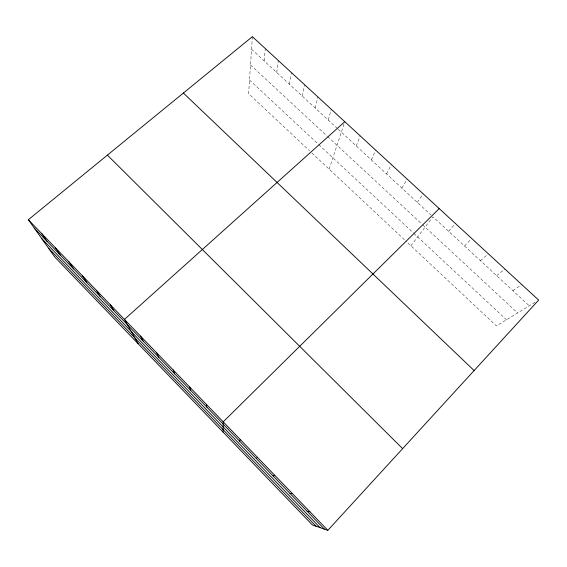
<?xml version="1.0" encoding="UTF-8"?>
<svg xmlns="http://www.w3.org/2000/svg" width="567" height="567" viewBox="0 0 567 567"><rect width="100%" height="100%" fill="white"/><g stroke="black" fill="none" stroke-linecap="round" stroke-linejoin="round"><path stroke-width="0.43" stroke-dasharray="2.83 2.13" d="M252.372 36.664L248.622 93.683L309.454 150.694M264.102 60.818L265.285 48.549M276.746 72.498L278.291 60.513M289.475 84.27L291.395 72.576M302.303 96.114L304.592 84.717M315.224 108.049L317.896 96.957M328.229 120.069L331.291 109.282M329.158 169.164L344.523 122.507M356.289 145.995L360.187 135.874M371.364 159.922L375.723 150.17M386.566 173.97L391.393 164.586M401.897 188.131L407.191 179.122M417.355 202.412L423.131 193.794M410.905 245.773L432.94 216.814L529.28 305.819M448.66 231.336L455.421 223.504M464.508 245.979L471.772 238.551M480.497 260.749L488.272 253.732M496.614 275.647L504.921 269.049M512.88 290.665L521.711 284.499M535.042 302.289L496.416 325.919L405.859 241.046M251.542 49.223L337.592 128.723M338.215 129.297L430.991 215.013M250.508 64.95L326.925 135.91M327.556 136.498L421.997 224.192M422.621 224.773L517.593 312.963M249.515 80.025L318.2 144.117M318.838 144.705L413.265 232.824M413.889 233.406L506.451 319.781M311.907 152.998L405.228 240.451"/><path stroke-width="0.85" d="M223.086 432.097L223.214 421.827L439.205 208.585M239.65 441.218L240.231 439.475M327.832 530.336L538.65 300.085L252.372 36.664L28.35 219.72L54.793 257.049L312.346 524.936L327.832 530.336L28.35 219.72M256.277 458.469L257.411 457.293M344.786 121.699L124.464 319.405L138.135 343.737M273.053 475.883L274.754 475.288M289.992 493.46L292.274 493.46M307.094 511.207L309.965 511.81M183.382 93.031L474.118 370.563M107.39 155.131L402.634 448.639M34.233 228.026L324.352 529.124M41.554 238.36L320.05 527.622M48.528 248.197L315.982 526.204M41.745 233.618L47.245 241.535M55.254 247.623L60.364 255.143M68.869 261.748L73.582 268.864M82.598 275.987L86.907 282.692M96.44 290.339L100.331 296.626M110.395 304.812L113.868 310.673M140.531 336.075L143.097 341.008M156.754 352.901L158.824 357.33M173.133 369.89L174.693 373.795M189.669 387.034L190.703 390.422M206.36 404.349L206.87 407.198"/></g></svg>
